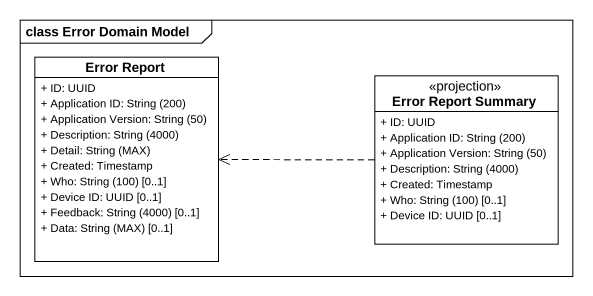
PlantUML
@startuml
mainframe class Error Domain Model
hide circle
hide empty members
skinparam classAttributeIconSize 0
class "Error Report" as Error_Report {
  + ID: UUID
  {field} + Application ID: String (200)
  {field} + Application Version: String (50)
  {field} + Description: String (4000)
  {field} + Detail: String (MAX)
  + Created: Timestamp
  {field} + Who: String (100) [0..1]
  + Device ID: UUID [0..1]
  {field} + Feedback: String (4000) [0..1]
  {field} + Data: String (MAX) [0..1]
}
class "Error Report Summary" as Error_Report_Summary <<projection>> {
  + ID: UUID
  {field} + Application ID: String (200)
  {field} + Application Version: String (50)
  {field} + Description: String (4000)
  + Created: Timestamp
  {field} + Who: String (100) [0..1]
  + Device ID: UUID [0..1]
}
Error_Report_Summary .left.> Error_Report
@enduml
